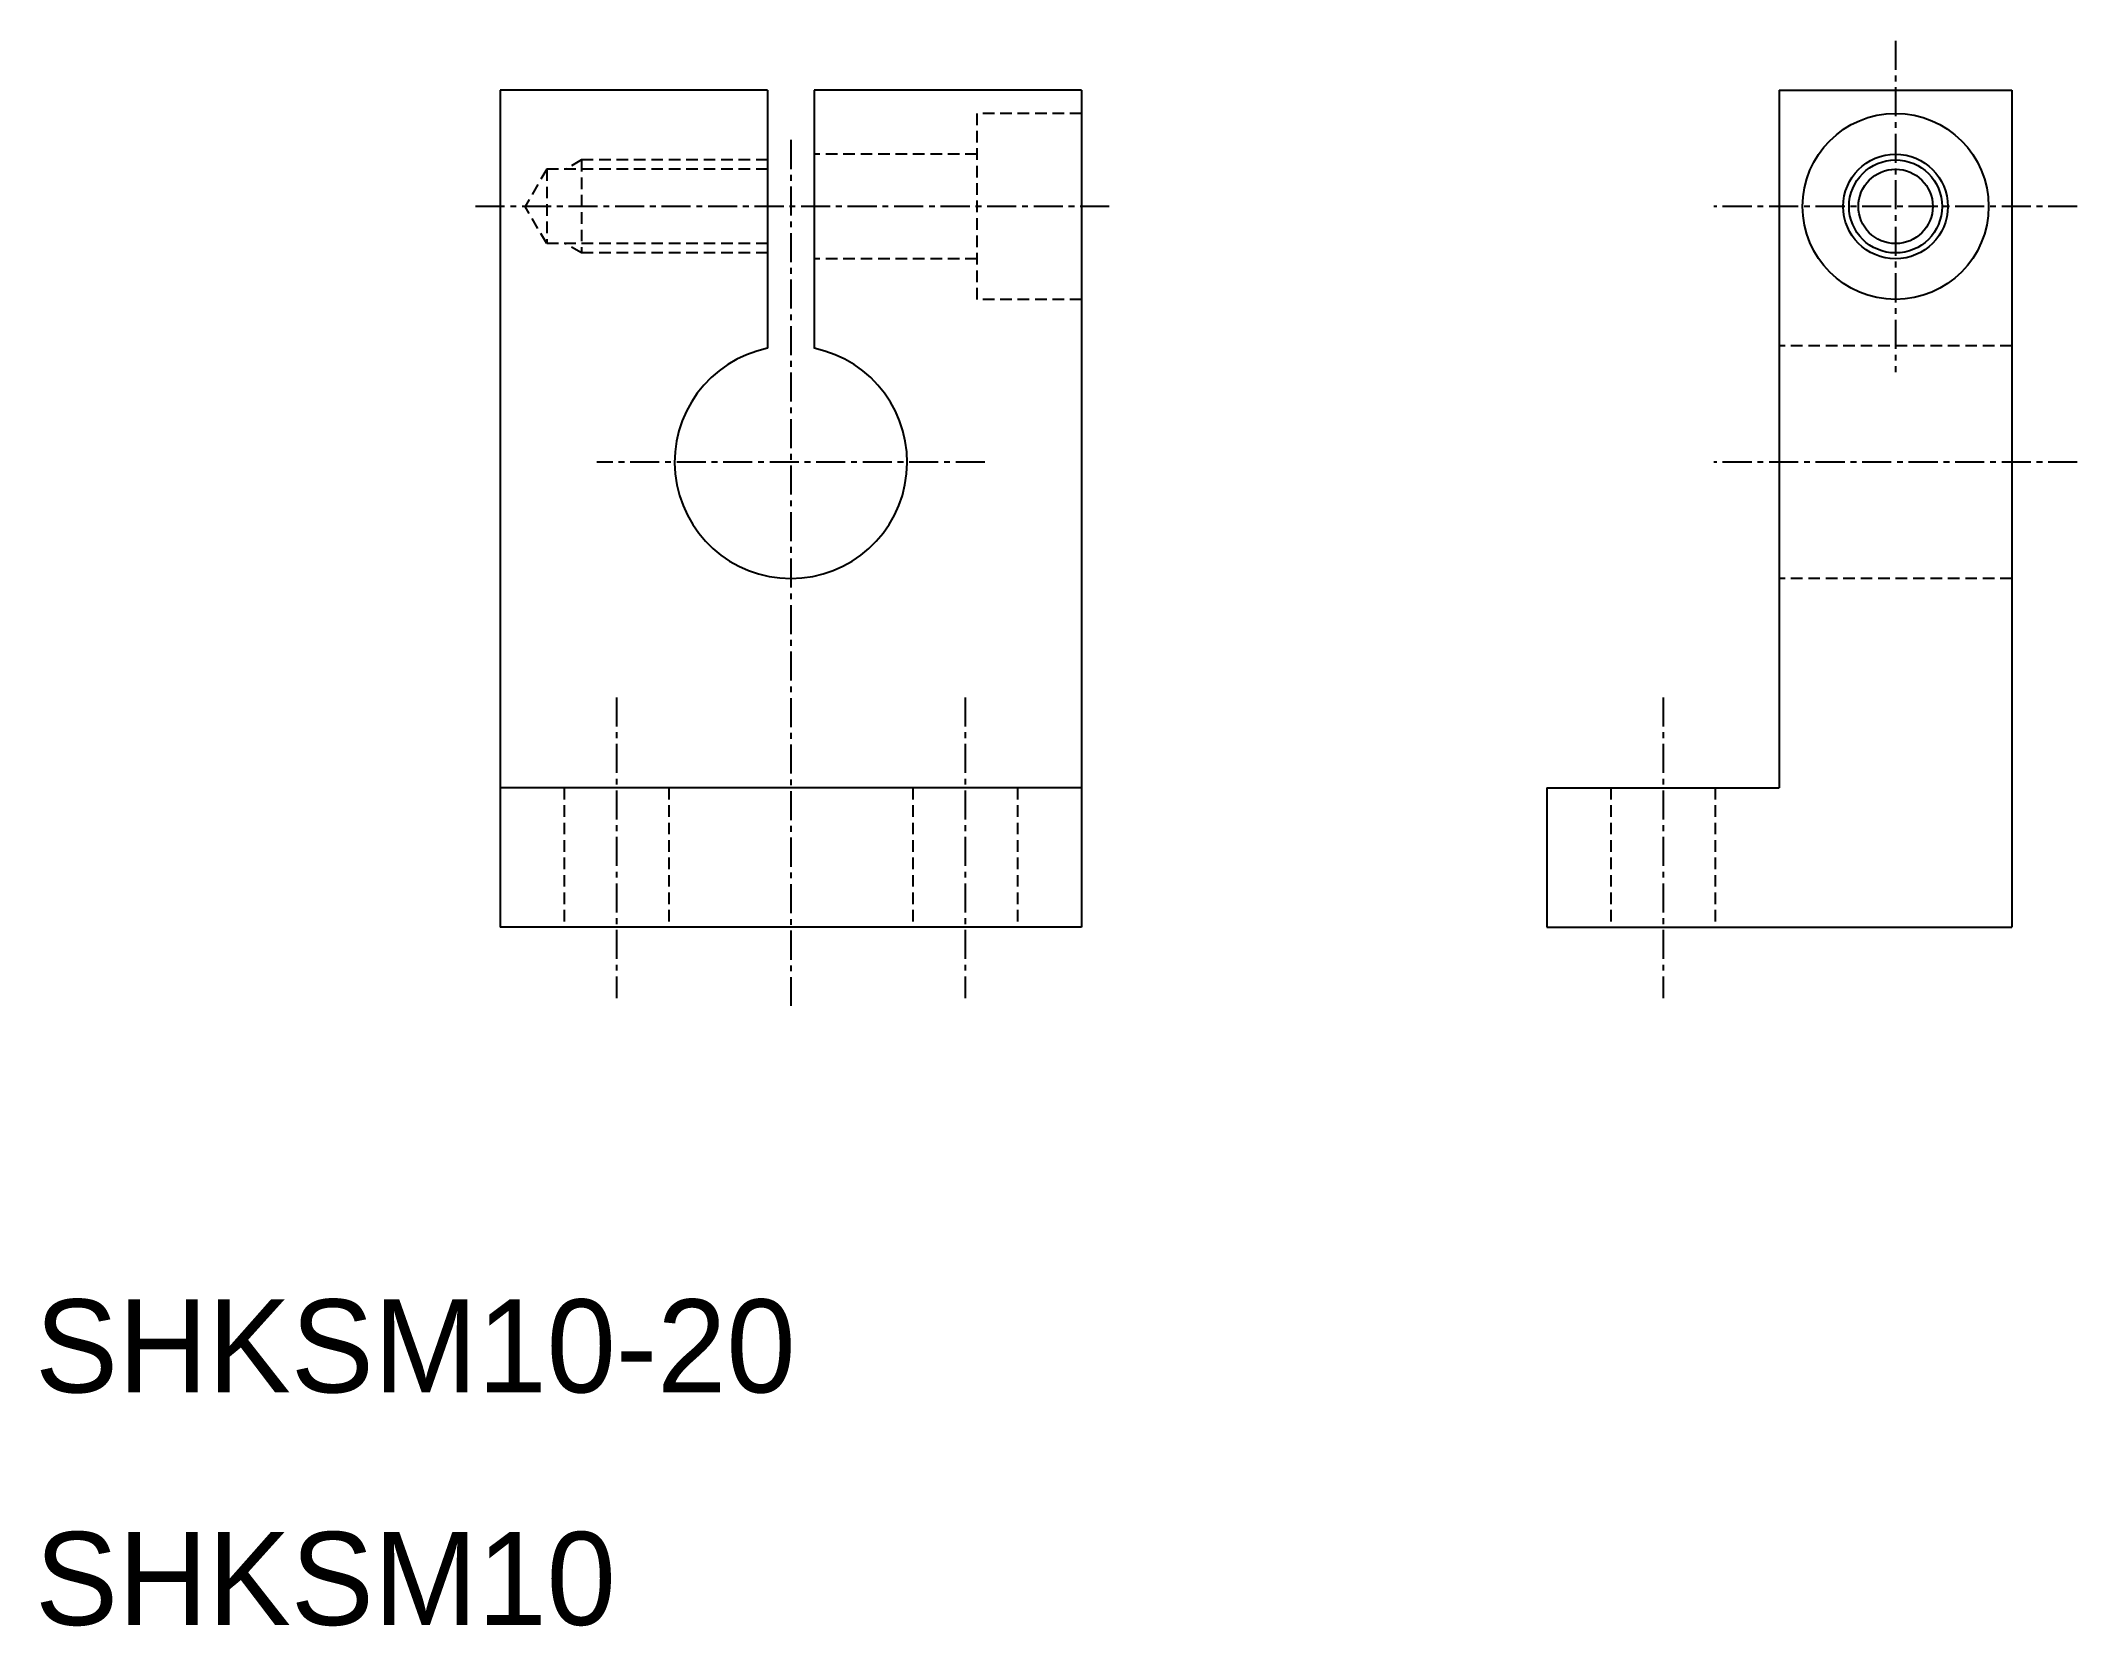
# Model space of a CAD drawing. Extents: x 10.2 to 97.8, y 9.9 to 78.1.
import ezdxf

# ---------------------------------------------------------------- set-up
doc = ezdxf.new("R2010")
doc.units = 0
doc.linetypes.add('CENTER', pattern=[2, 1.25, -0.25, 0.25, -0.25])
doc.linetypes.add('DASHED', pattern=[0.75, 0.5, -0.25])
doc.layers.get('0').update_dxf_attribs({"linetype": 'CONTINUOUS'})
doc.layers.add('CENTER', color=1, linetype='CENTER')

msp = doc.modelspace()

# ---------------------------------------------------------------- linework, layer by layer
at = {"color": 7, "linetype": 'CONTINUOUS'}
for p, q in [((30, 76), (30, 40)), ((41.5, 76), (30, 76)), ((41.5, 76), (41.5, 64.899)), ((43.5, 76), (43.5, 64.899)), ((55, 76), (43.5, 76)), ((55, 76), (55, 40)), ((85, 76), (85, 46)), ((85, 76), (95, 76)), ((95, 76), (95, 40)), ((55, 46), (30, 46)), ((75, 46), (85, 46)), ((75, 46), (75, 40)), ((55, 40), (30, 40)), ((42.5, 40), (42.5, 40)), ((48.75, 40), (48.75, 40)), ((75, 40), (95, 40))]:
    msp.add_line(p, q, dxfattribs=at)
at = {"color": 3, "linetype": 'DASHED'}
for p, q in [((55, 75), (50.5, 75)), ((50.5, 75), (50.5, 67)), ((33.5, 73), (32.807, 72.6)), ((41.5, 73), (33.5, 73)), ((33.5, 73), (33.5, 69)), ((50.5, 73.25), (43.5, 73.25)), ((32, 72.6), (31.076, 71)), ((41.5, 72.6), (32, 72.6)), ((32, 72.6), (32, 69.4)), ((32, 69.4), (31.076, 71)), ((41.5, 69.4), (32, 69.4)), ((33.5, 69), (32.807, 69.4)), ((41.5, 69), (33.5, 69)), ((50.5, 68.75), (43.5, 68.75)), ((55, 67), (50.5, 67)), ((95, 65), (85, 65)), ((95, 55), (85, 55)), ((32.75, 46), (32.75, 40)), ((37.25, 46), (37.25, 40)), ((47.75, 46), (47.75, 40)), ((52.25, 46), (52.25, 40)), ((77.75, 46), (77.75, 40)), ((82.25, 46), (82.25, 40))]:
    msp.add_line(p, q, dxfattribs=at)
at = {"color": 7, "linetype": 'CONTINUOUS'}
for radius in [4, 2.25, 1.6]:
    msp.add_circle((90, 71), radius, dxfattribs=at)
at = {"color": 3, "linetype": 'CONTINUOUS'}
msp.add_circle((90, 71), 2, dxfattribs=at)
at = {"color": 7, "linetype": 'CONTINUOUS'}
msp.add_arc((42.5, 60), 5, 101.53696, 78.46304, dxfattribs=at)
at = {"layer": 'CENTER', "color": 1, "linetype": 'CENTER'}
for p, q in [((90, 78.126), (90, 63.874)), ((42.5, 73.858), (42.5, 36.631)), ((56.189, 71), (28.811, 71)), ((97.813, 71), (82.187, 71)), ((50.838, 60), (34.162, 60)), ((97.813, 60), (82.187, 60)), ((35, 49.89), (35, 36.955)), ((50, 49.89), (50, 36.955)), ((80, 49.89), (80, 36.955))]:
    msp.add_line(p, q, dxfattribs=at)

# ---------------------------------------------------------------- texts
at = {"color": 7, "linetype": 'CONTINUOUS'}
for s, p in [('SHKSM10-20', (10, 20)), ('SHKSM10', (10, 10))]:
    msp.add_text(s, height=4, dxfattribs=at).set_placement(p)

doc.saveas('drawing.dxf')
